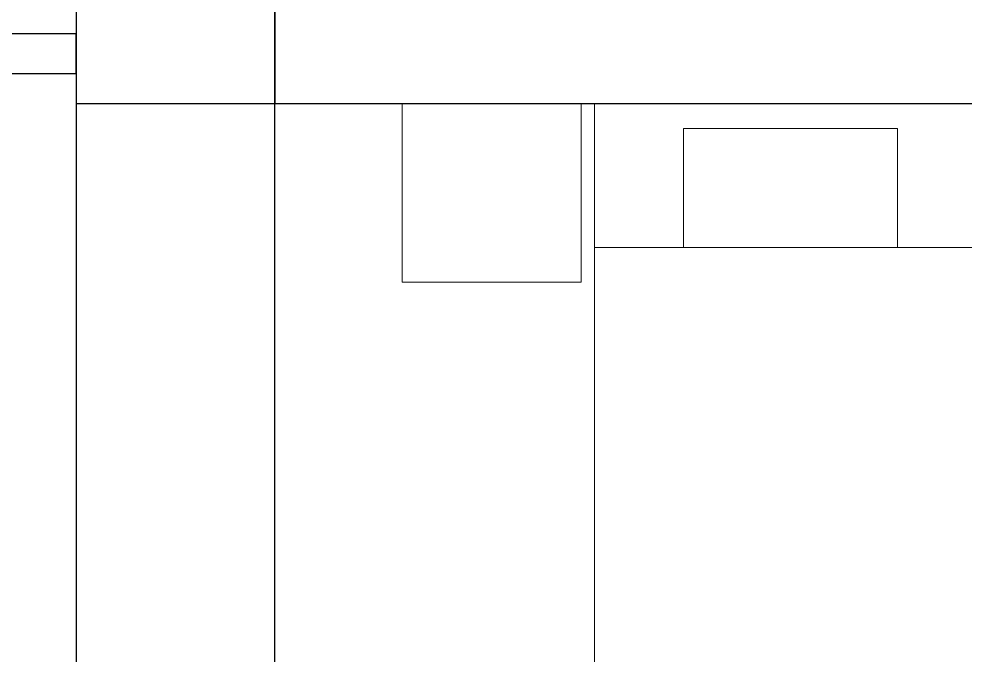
# Model space of a CAD drawing. Header units: millimetres. Extents: x 30661 to 55270, y 139046 to 181896.
# Drawn here: x 35060 to 36966, y 173985 to 175266 of the extents above; entities that cross this region are included whole.
import ezdxf

# ---------------------------------------------------------------- set-up
doc = ezdxf.new("R2010")
doc.units = ezdxf.units.MM
doc.layers.add('АР - мебель', color=7, linetype='Continuous', lineweight=9, true_color=0x787878)
for name, color, linetype, lineweight in [('АР - Монолит', 56, 'Continuous', 30), ('АР - Наружная стена', 144, 'Continuous', 30), ('АР - Перегородки 80', 32, 'Continuous', 30)]:
    doc.layers.add(name, color=color, linetype=linetype, lineweight=lineweight)

# ---------------------------------------------------------------- blocks, each defined once
blk = doc.blocks.new('Квартира 1К 5200 тип 14')
at = {"layer": 'АР - Монолит'}
blk.add_lwpolyline([(-8750, 0), (-1850, 0), (-1850, 200), (-8750, 200)], close=True, dxfattribs=at)
at = {"layer": 'АР - Наружная стена'}
blk.add_lwpolyline([(-9150, 5600), (-9150, 0), (-8750, 0), (-8750, 5600)], close=True, dxfattribs=at)
blk = doc.blocks.new('КРТ37_1550х2200')
for points in [[(775, 0), (-775, 0)], [(775, -2200), (775, 0)], [(1161.7, -360), (1161.7, 0), (801.7, 0)], [(1161.7, -360), (801.7, -360), (801.7, 0)], [(595.7, -290), (595.7, -50.8), (164.6, -50.8), (164.6, -290)], [(-653.1, -290), (775, -290)]]:
    blk.add_lwpolyline(points)
blk = doc.blocks.new('Квартира 1К 5450 тип 8')
at = {"layer": 'АР - Монолит'}
blk.add_lwpolyline([(-6750, 5650), (-6750, 5450), (0, 5450), (0, 5650)], close=True, dxfattribs=at)
at = {"layer": 'АР - Наружная стена'}
blk.add_lwpolyline([(-7150, 0), (-6750, 0), (-6750, 5650), (-7150, 5650)], close=True, dxfattribs=at)
at = {"layer": 'АР - Перегородки 80'}
blk.add_lwpolyline([(-8350, 5590), (-8350, 5510), (-7150, 5510), (-7150, 5590)], close=True, dxfattribs=at)
at = {"layer": 'АР - мебель', "xscale": -1}
blk.add_blockref('КРТ37_1550х2200', (-5331.5, 5450), dxfattribs=at)
blk = doc.blocks.new('V_Section_1')
for name, p in [('Квартира 1К 5200 тип 14', (9150, -5600)), ('Квартира 1К 5450 тип 8', (7150, -11050))]:
    blk.add_blockref(name, p)

msp = doc.modelspace()

# ---------------------------------------------------------------- block references
msp.add_blockref('V_Section_1', (35175.5, 180696.1))

doc.saveas('drawing.dxf')
